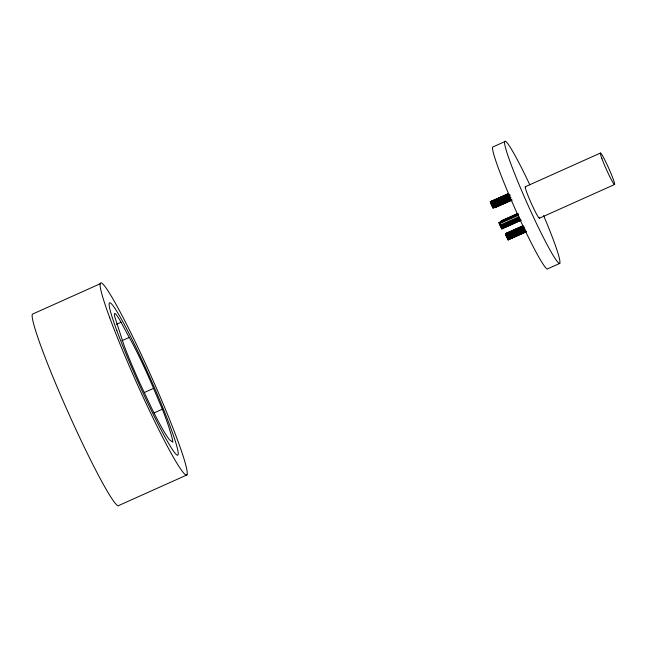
<?xml version="1.0" encoding="UTF-8"?>
<svg xmlns="http://www.w3.org/2000/svg" width="647" height="647" viewBox="0 0 647 647"><rect width="100%" height="100%" fill="white"/><g stroke="black" fill="none" stroke-linecap="round" stroke-linejoin="round"><path stroke-width="0.97" d="M100.463 283.637L32.35 314.175A105.146 7.974 65.9 0 0 70.927 418.56A105.146 7.974 65.9 0 0 119.072 505.364L187.185 474.825M504.757 141.636L492.65 147.063A66.916 5.079 65.9 0 0 517.204 213.502A66.916 5.079 65.9 0 0 547.839 268.748L559.954 263.321M116.452 324.317L121.054 322.255L129.238 337.435A53.086 4.028 65.9 0 1 153.549 388.378L162.357 409.179A84.571 6.413 65.9 0 1 168.907 427.206L171.382 435.253A84.571 6.413 65.9 0 1 172.798 442.16L169.959 440.186A71.235 5.402 65.9 0 1 152.199 409.373L139.76 382.951A62.541 4.739 65.9 0 1 133.306 368.28L131.284 363.501A62.541 4.739 65.9 0 1 124.192 345.862L114.729 316.682A47.36 3.591 65.9 0 1 121.054 322.255M121.887 340.726L129.238 337.435M511.3 199.826L493.103 207.986L491.542 205.164L490.289 201.775L508.485 193.615M490.289 201.775L508.574 193.647M490.297 201.953L508.493 193.801M490.377 201.807L506.933 194.707M525.235 186.773L600.408 153.072M490.588 202.891L509.699 194.318M490.855 203.579L509.965 195.006M491.178 204.355L510.289 195.79M491.542 205.164L509.739 197.011M491.906 205.956L511.017 197.392M492.262 206.684L510.467 198.524M492.577 207.275L510.782 199.122M499.363 204.573L502.088 203.344M506.641 201.306L509.367 200.085M492.836 207.711L511.033 199.551M497.155 205.883L510.806 199.761M493.014 207.954L511.292 199.648M494.106 206.506L494.68 207.541L511.057 200.198M494.68 207.541L511.316 200.287M494.858 207.784L512.238 200.06M501.603 221.97L501.304 220.862L517.681 213.518M501.312 221.039L517.689 213.696M501.304 220.862L504.296 219.907M506.116 219.09L511.583 216.64M513.403 215.831L517.042 214.197M501.417 221.42L517.794 214.076M520.997 220.303L501.886 228.876L500.325 226.054L499.072 222.665L518.182 214.1M499.072 222.665L518.271 214.133M499.08 222.843L518.19 214.278M499.161 222.697L507.976 219.115M509.343 218.451L514.81 216.001M515.255 215.847L517.988 214.626M499.185 223.223L518.287 214.658M499.371 223.773L518.482 215.208M499.961 225.245L519.072 216.672M500.325 226.054L519.436 217.489M500.689 226.846L519.8 218.282M501.045 227.566L520.156 219.001M501.36 228.165L520.471 219.6M501.886 228.876L501.773 228.318L503.592 227.501M507.232 225.868L509.965 224.646M501.619 228.601L520.73 220.037M501.797 228.844L520.989 220.126M144.354 392.503L153.549 388.378M539.477 218.185L614.65 184.484M507.305 237.368L508.194 239.94L505.38 233.737L522.671 225.981M505.38 233.737L522.76 226.013M505.388 233.915L522.679 226.159M521.118 227.073L505.469 233.769M505.493 234.295L523.69 226.135M505.679 234.845L523.884 226.685M505.946 235.532L524.151 227.372M506.269 236.309L524.474 228.148M506.633 237.125L524.83 228.965M506.997 237.918L525.202 229.758M507.353 238.638L525.558 230.478M507.669 239.236L525.874 231.076M507.927 239.665L526.124 231.513M508.186 239.762L525.477 232.014M508.105 239.908L526.391 231.78M154.083 412.891L162.357 409.179M490.555 202.05L490.806 202.487M501.571 221.128L501.829 221.565M499.338 222.94L499.913 223.967M505.897 234.44L506.221 235.039M491.122 203.085L491.477 203.805M506.569 235.759L506.941 236.551M500.26 224.687L500.632 225.488M491.849 204.598L492.205 205.406M492.537 206.183L492.804 206.87M501.587 227.76L501.773 228.318M492.99 207.428L493.103 207.986M543.609 215.572A66.916 5.079 65.9 0 1 552.255 253.907A66.916 5.079 65.9 0 1 507.288 153.703A66.916 5.079 65.9 0 1 529.844 184.88M539.436 217.271A17.275 1.31 65.9 0 1 531.567 203.926A17.275 1.31 65.9 0 1 525.679 186.934M116.816 330.536A83.414 6.324 65.9 0 0 176.073 454.291A83.414 6.324 65.9 0 0 138.587 352.866A83.414 6.324 65.9 0 0 116.816 330.536M109.78 317.855A105.146 7.974 65.9 0 0 184.468 473.847A105.146 7.974 65.9 0 0 137.221 345.991A105.146 7.974 65.9 0 0 109.78 317.855M601.936 158.693A17.275 1.31 65.9 0 0 614.205 184.322A17.275 1.31 65.9 0 0 606.441 163.319A17.275 1.31 65.9 0 0 601.936 158.693"/></g></svg>
